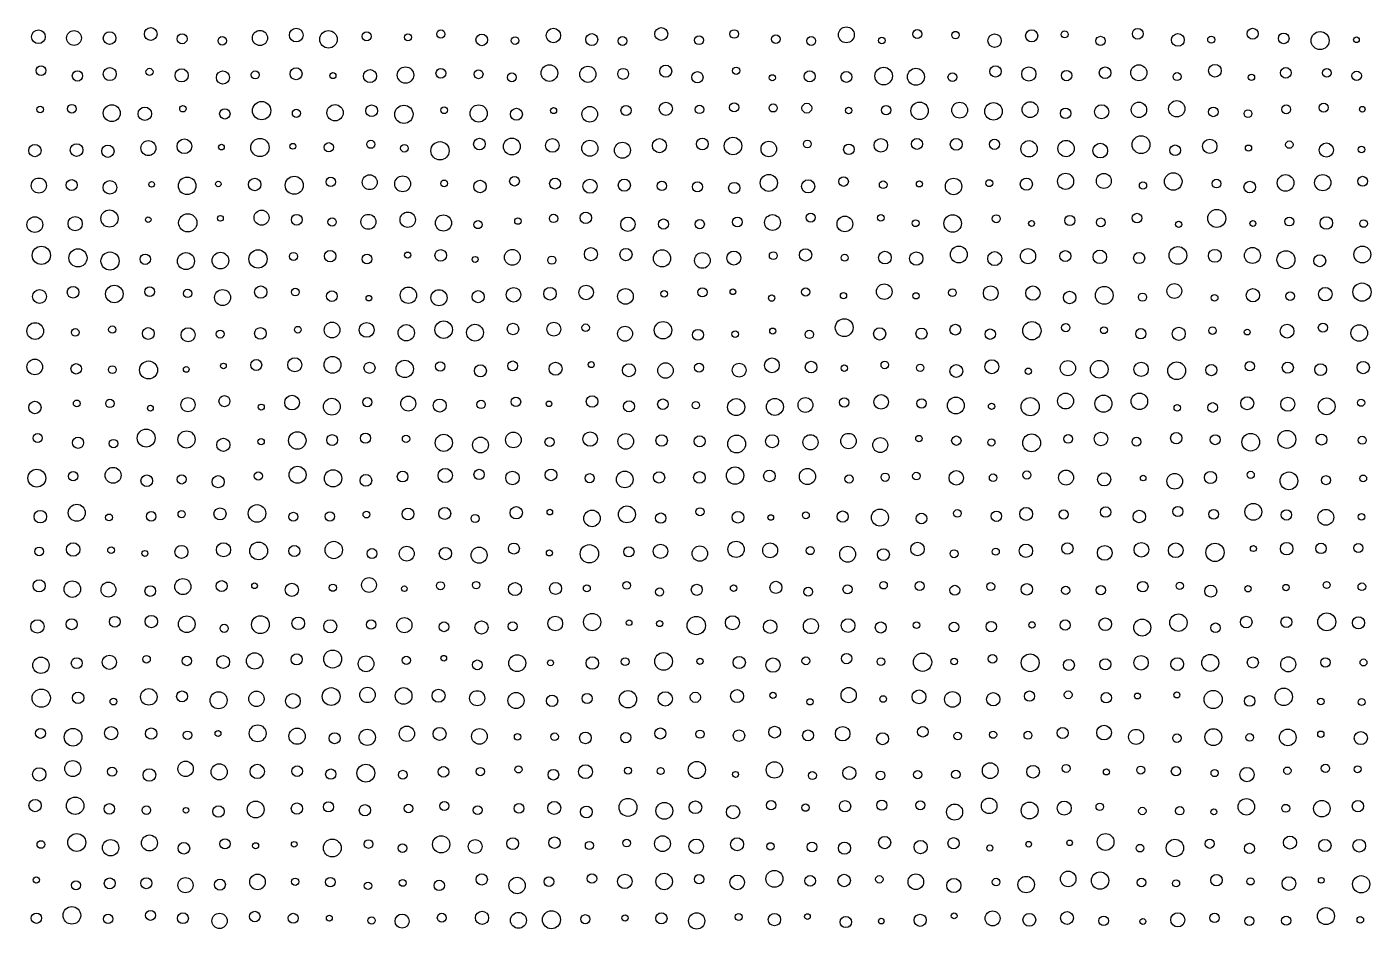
# Model space of a CAD drawing. Extents: x -295 to 305, y -195 to 205.
# Drawn here: x -218.6 to -145.4, y -144.6 to -95.4 of the extents above; entities that cross this region are included whole.
import ezdxf

# ---------------------------------------------------------------- set-up
doc = ezdxf.new("R2010")
doc.units = 0

msp = doc.modelspace()

# ---------------------------------------------------------------- linework, layer by layer
at = {"layer": 'VIA'}
for centre, radius in [((-217.9654, -95.9633), 0.3726), ((-216.0303, -96.0348), 0.4035), ((-214.0957, -96.039), 0.3454), ((-211.8519, -95.8144), 0.3487), ((-210.1465, -96.0714), 0.2749), ((-205.9035, -96.0296), 0.4133), ((-203.9276, -95.8708), 0.3716), ((-202.175, -96.1055), 0.477), ((-200.0984, -95.9447), 0.2457), ((-197.8434, -95.9926), 0.1946), ((-196.0528, -95.818), 0.2231), ((-193.8251, -96.1323), 0.3169), ((-189.9246, -95.894), 0.3945), ((-187.8344, -96.1197), 0.326), ((-184.0521, -95.8094), 0.3499), ((-180.0771, -95.8126), 0.2343), ((-177.8158, -96.0973), 0.2365), ((-173.9701, -95.856), 0.4306), ((-170.1112, -95.8165), 0.2415), ((-168.0314, -95.8706), 0.2016), ((-165.8973, -96.1762), 0.3641), ((-163.8811, -95.9083), 0.3304), ((-162.0877, -95.8335), 0.1877), ((-158.1047, -95.801), 0.293), ((-155.919, -96.1356), 0.3478), ((-151.8471, -95.8012), 0.2979), ((-150.1543, -96.0525), 0.2896), ((-148.1723, -96.1701), 0.4912), ((-207.9568, -96.1841), 0.2288), ((-192.0115, -96.1702), 0.2075), ((-186.1598, -96.1922), 0.2405), ((-181.9931, -96.1507), 0.2418), ((-175.8864, -96.1934), 0.2432), ((-172.0439, -96.1684), 0.1783), ((-160.1336, -96.1907), 0.2522), ((-154.1011, -96.1237), 0.1943), ((-146.1936, -96.1273), 0.1544), ((-217.8281, -97.8082), 0.2682), ((-215.8417, -98.0982), 0.281), ((-214.0855, -97.9964), 0.3553), ((-211.9197, -97.874), 0.1924), ((-210.1698, -98.0664), 0.3603), ((-207.9222, -98.1816), 0.3559), ((-206.1639, -98.0389), 0.2162), ((-203.9394, -97.9782), 0.3288), ((-201.9313, -98.0804), 0.1649), ((-199.9118, -98.1055), 0.3573), ((-197.9793, -98.0487), 0.445), ((-196.0537, -97.9537), 0.2648), ((-194.0028, -98.0009), 0.2445), ((-192.1887, -98.1737), 0.2394), ((-190.1438, -97.9391), 0.4556), ((-188.0475, -98.0063), 0.4398), ((-186.1263, -97.9835), 0.299), ((-183.8106, -97.8353), 0.3269), ((-182.0826, -98.1672), 0.3043), ((-179.9701, -97.8132), 0.1984), ((-178.0059, -98.1986), 0.1681), ((-175.9683, -98.1222), 0.3021), ((-173.9695, -98.1505), 0.2954), ((-171.9404, -98.1025), 0.4805), ((-170.1844, -98.1422), 0.4643), ((-168.194, -98.1633), 0.243), ((-165.8516, -97.8517), 0.3077), ((-164.0362, -97.9906), 0.386), ((-161.9797, -98.078), 0.2823), ((-159.8796, -97.9252), 0.3186), ((-158.0441, -97.9222), 0.4363), ((-155.96, -98.1314), 0.2147), ((-153.8987, -97.8154), 0.3442), ((-151.9112, -98.1734), 0.1723), ((-150.0425, -97.927), 0.2904), ((-147.8078, -97.9281), 0.2338), ((-146.1825, -98.0858), 0.2563), ((-205.8149, -99.9855), 0.4983), ((-183.8019, -99.8834), 0.3591), ((-169.984, -99.996), 0.4744), ((-167.8027, -99.961), 0.4313), ((-165.96, -100.0234), 0.4764), ((-163.9644, -99.9326), 0.4343), ((-158.0397, -99.944), 0.4201), ((-155.9783, -99.8864), 0.4447), ((-217.868, -99.9181), 0.1801), ((-216.1445, -99.8823), 0.2363), ((-213.9763, -100.1226), 0.4603), ((-212.1728, -100.1569), 0.3662), ((-210.0984, -99.8827), 0.1762), ((-207.8171, -100.1617), 0.2817), ((-203.9216, -100.1325), 0.22), ((-201.8153, -100.102), 0.4428), ((-199.8225, -99.9941), 0.3178), ((-198.0673, -100.186), 0.4972), ((-195.8769, -99.9663), 0.1831), ((-193.9946, -100.1402), 0.4691), ((-191.9428, -100.1869), 0.3261), ((-189.9147, -99.985), 0.1632), ((-187.9441, -100.1817), 0.4261), ((-185.9703, -99.9772), 0.2762), ((-181.9717, -99.9169), 0.2296), ((-180.0789, -99.8102), 0.2492), ((-177.9571, -99.8402), 0.2198), ((-176.1249, -99.8513), 0.268), ((-173.8473, -99.9789), 0.1738), ((-171.8071, -99.9615), 0.2544), ((-162.0323, -100.1343), 0.2847), ((-160.0698, -100.0476), 0.3842), ((-153.9884, -100.0575), 0.2583), ((-152.1025, -100.1502), 0.2132), ((-150.0179, -99.9155), 0.2398), ((-147.9842, -99.8232), 0.2477), ((-145.8768, -99.9086), 0.1536), ((-211.9791, -102.0264), 0.4088), ((-210.0176, -101.9278), 0.4017), ((-205.9053, -101.9951), 0.4977), ((-202.1562, -101.9847), 0.2541), ((-199.8704, -101.819), 0.2194), ((-196.0996, -102.1723), 0.4987), ((-193.9531, -101.8061), 0.3146), ((-192.1895, -101.9388), 0.4572), ((-189.9823, -101.8835), 0.3719), ((-187.9399, -102.033), 0.4377), ((-186.1666, -102.1431), 0.434), ((-184.1488, -101.8936), 0.3836), ((-181.8139, -101.8006), 0.3194), ((-180.1455, -101.912), 0.474), ((-178.1951, -102.0747), 0.4245), ((-176.0945, -101.8044), 0.2132), ((-172.0913, -101.8714), 0.3685), ((-170.1255, -101.8003), 0.2978), ((-167.9883, -101.8214), 0.3252), ((-165.9047, -101.8213), 0.2765), ((-164.0237, -102.0661), 0.4448), ((-162.0092, -102.0493), 0.4445), ((-157.9258, -101.8396), 0.4875), ((-154.182, -101.9287), 0.3889), ((-149.8492, -101.8374), 0.1997), ((-147.8339, -102.1311), 0.3839), ((-218.1602, -102.1646), 0.3342), ((-215.8916, -102.1312), 0.3446), ((-214.1854, -102.1951), 0.3356), ((-208.0022, -101.9733), 0.1543), ((-204.1129, -101.9267), 0.1593), ((-198.0424, -102.0357), 0.2056), ((-173.8359, -102.0942), 0.2848), ((-160.1472, -102.164), 0.4011), ((-156.0651, -102.1452), 0.2884), ((-152.0729, -102.0279), 0.1685), ((-145.9234, -102.1032), 0.1817), ((-217.9448, -104.0675), 0.4114), ((-216.1563, -104.041), 0.2983), ((-214.0763, -104.1634), 0.373), ((-211.8025, -104.0015), 0.1549), ((-209.8681, -104.0827), 0.4797), ((-208.1727, -103.9825), 0.1511), ((-206.1907, -104.0074), 0.339), ((-204.0384, -104.0524), 0.4918), ((-202.0469, -103.8647), 0.2551), ((-199.9268, -103.885), 0.4043), ((-198.1364, -103.9708), 0.4316), ((-195.8758, -103.9491), 0.1845), ((-193.9201, -104.1204), 0.3405), ((-192.0443, -103.8284), 0.2642), ((-189.8358, -103.9609), 0.297), ((-187.9331, -104.1049), 0.3825), ((-186.0623, -104.0424), 0.3305), ((-184.0134, -104.0858), 0.2562), ((-182.0827, -104.1399), 0.2759), ((-180.0741, -104.1985), 0.307), ((-178.1929, -103.9232), 0.4636), ((-176.0508, -104.1114), 0.3601), ((-174.1249, -103.8472), 0.2625), ((-171.9667, -104.0243), 0.2081), ((-169.9908, -103.9772), 0.1662), ((-168.1328, -104.1134), 0.4492), ((-166.1905, -103.9366), 0.1895), ((-164.1691, -103.9921), 0.3312), ((-162.0339, -103.8346), 0.4394), ((-159.9508, -103.8137), 0.4073), ((-157.8184, -104.0649), 0.1977), ((-156.1709, -103.8489), 0.4769), ((-153.8111, -103.9623), 0.2368), ((-152.0011, -104.1485), 0.3169), ((-150.0551, -103.9209), 0.4518), ((-148.0293, -103.9095), 0.4405), ((-145.8564, -103.834), 0.2704), ((-214.1008, -105.862), 0.4696), ((-205.8183, -105.8156), 0.4093), ((-153.8016, -105.8544), 0.4898), ((-218.1639, -106.1929), 0.4287), ((-215.9681, -106.142), 0.3857), ((-211.9874, -105.9256), 0.1502), ((-209.8343, -106.0962), 0.4987), ((-208.0584, -105.85), 0.156), ((-203.9003, -105.9279), 0.2939), ((-201.9782, -106.0514), 0.2277), ((-199.9992, -106.0419), 0.4077), ((-197.8568, -105.928), 0.4184), ((-195.9115, -106.1071), 0.4413), ((-194.0297, -106.1923), 0.2213), ((-191.8559, -105.9999), 0.178), ((-189.9167, -105.8557), 0.2251), ((-188.1613, -105.8242), 0.3091), ((-185.8688, -106.1742), 0.3906), ((-183.9268, -106.1629), 0.2757), ((-181.9538, -106.1682), 0.2483), ((-179.9036, -106.051), 0.2669), ((-177.9955, -106.0823), 0.431), ((-175.9129, -105.8081), 0.2442), ((-174.0542, -106.1582), 0.4262), ((-172.0942, -105.8207), 0.1812), ((-170.1983, -106.117), 0.1848), ((-168.183, -106.1309), 0.4744), ((-165.8065, -105.8716), 0.2175), ((-163.8868, -106.1342), 0.159), ((-161.8007, -105.9705), 0.2778), ((-160.1157, -106.0752), 0.2427), ((-158.1441, -105.8344), 0.2575), ((-155.8748, -106.1804), 0.1677), ((-151.8336, -106.1313), 0.158), ((-149.8496, -106.0257), 0.2422), ((-147.835, -106.1061), 0.3412), ((-145.8042, -106.1353), 0.2051), ((-217.8108, -107.8664), 0.495), ((-215.8155, -108.0049), 0.4945), ((-206.011, -108.0613), 0.4979), ((-202.0782, -107.9099), 0.3125), ((-196.0626, -107.8675), 0.3141), ((-192.1616, -107.976), 0.429), ((-187.8831, -107.8034), 0.3551), ((-185.973, -107.8249), 0.3326), ((-184.007, -108.0334), 0.4675), ((-176.1947, -107.8458), 0.3356), ((-167.8462, -107.8215), 0.458), ((-164.0787, -107.9103), 0.4131), ((-160.1694, -107.9506), 0.369), ((-155.9176, -107.8673), 0.4822), ((-153.9044, -107.8921), 0.3507), ((-151.8575, -107.8748), 0.4354), ((-145.8725, -107.8173), 0.459), ((-214.0677, -108.1778), 0.4946), ((-212.1493, -108.0779), 0.2828), ((-209.9328, -108.178), 0.4632), ((-208.0572, -108.1528), 0.4543), ((-204.0776, -107.928), 0.2192), ((-200.0739, -108.0666), 0.2671), ((-197.8587, -107.8553), 0.1677), ((-194.1869, -108.0906), 0.1644), ((-190.0093, -108.1291), 0.2237), ((-181.8115, -108.1438), 0.4283), ((-180.1001, -108.0135), 0.3821), ((-177.95, -107.8856), 0.2153), ((-174.0584, -107.9947), 0.1888), ((-171.8707, -107.9871), 0.3429), ((-170.1636, -108.0393), 0.3645), ((-165.8945, -108.0472), 0.3811), ((-162.0483, -107.9086), 0.2971), ((-158.0277, -108.0166), 0.3028), ((-150.0326, -108.1025), 0.4901), ((-148.1903, -108.163), 0.3231), ((-217.9061, -110.1104), 0.3776), ((-216.0807, -109.8747), 0.3189), ((-213.8328, -109.9703), 0.4756), ((-211.9097, -109.8464), 0.2664), ((-209.8451, -109.9409), 0.2251), ((-207.94, -110.1657), 0.4343), ((-205.8633, -109.8643), 0.3348), ((-203.9771, -109.8683), 0.2104), ((-201.9889, -110.0895), 0.294), ((-197.8209, -110.0376), 0.4464), ((-196.1549, -110.1735), 0.4371), ((-194.018, -110.1197), 0.3299), ((-192.0968, -110.0127), 0.3986), ((-190.109, -109.9589), 0.3413), ((-188.1444, -109.8884), 0.396), ((-186.0007, -110.1033), 0.4269), ((-183.895, -109.9642), 0.18), ((-181.8103, -109.8809), 0.2524), ((-180.151, -109.8513), 0.1534), ((-176.1889, -109.8644), 0.2234), ((-171.907, -109.845), 0.4235), ((-168.1937, -109.8993), 0.2074), ((-166.1089, -109.9273), 0.3998), ((-163.8132, -109.9262), 0.39), ((-159.9292, -110.0451), 0.4837), ((-156.1143, -109.8068), 0.4042), ((-151.8307, -110.0406), 0.3614), ((-147.8911, -109.9798), 0.3689), ((-145.8925, -109.8679), 0.4968), ((-199.9735, -110.1985), 0.1528), ((-178.038, -110.194), 0.1737), ((-174.1259, -110.0592), 0.1695), ((-170.1785, -110.0709), 0.1701), ((-161.8139, -110.1619), 0.3419), ((-157.8476, -110.1467), 0.223), ((-153.9211, -110.1786), 0.1842), ((-149.8058, -110.0952), 0.2355), ((-218.1425, -111.9877), 0.4544), ((-215.9651, -112.0602), 0.2062), ((-213.9458, -111.912), 0.1985), ((-211.9877, -112.1237), 0.3216), ((-209.8178, -112.1916), 0.3811), ((-208.0698, -112.1566), 0.2146), ((-205.8776, -112.1204), 0.3185), ((-203.8464, -111.9155), 0.1823), ((-201.9781, -111.9327), 0.4283), ((-200.0973, -111.9252), 0.4032), ((-197.9374, -112.0845), 0.4446), ((-195.9034, -111.9163), 0.4772), ((-194.1954, -112.0775), 0.4577), ((-192.125, -111.8793), 0.3106), ((-189.899, -111.8896), 0.3771), ((-188.1675, -111.8074), 0.2033), ((-186.0248, -112.134), 0.407), ((-183.9561, -111.9438), 0.4745), ((-182.0523, -112.196), 0.2978), ((-180.0236, -112.1534), 0.1783), ((-177.9815, -111.9921), 0.1654), ((-175.9879, -112.1719), 0.2313), ((-174.0873, -111.8021), 0.4856), ((-172.1588, -112.1459), 0.3321), ((-169.8779, -112.1271), 0.3031), ((-168.0373, -111.9145), 0.2939), ((-166.1362, -112.1588), 0.2843), ((-163.8683, -111.9722), 0.4968), ((-162.0239, -111.8045), 0.2246), ((-159.9459, -111.9455), 0.1864), ((-157.9359, -112.1343), 0.2801), ((-155.8707, -112.141), 0.3565), ((-154.0349, -111.9663), 0.205), ((-152.1417, -112.0444), 0.1583), ((-149.9709, -111.9936), 0.375), ((-148.0191, -111.8048), 0.2516), ((-146.0409, -112.096), 0.4506), ((-204.0076, -113.8261), 0.3828), ((-201.957, -113.83), 0.4584), ((-178.0243, -113.8567), 0.4009), ((-218.1667, -113.9454), 0.4254), ((-215.9112, -114.0481), 0.2842), ((-213.9437, -114.0947), 0.2121), ((-211.9729, -114.1094), 0.4899), ((-209.9204, -114.0787), 0.1569), ((-207.8924, -113.8891), 0.1534), ((-206.1052, -113.8383), 0.2971), ((-199.9398, -113.993), 0.3019), ((-198.0181, -114.0526), 0.4718), ((-196.0867, -113.919), 0.2565), ((-193.9003, -114.1555), 0.3268), ((-192.1423, -113.8869), 0.269), ((-189.8068, -114.0418), 0.3527), ((-187.8663, -113.818), 0.1627), ((-185.8113, -114.1249), 0.354), ((-183.8225, -114.1398), 0.419), ((-181.9898, -113.9815), 0.2461), ((-179.8117, -114.1225), 0.3784), ((-175.8903, -113.9526), 0.3174), ((-174.0828, -114.0084), 0.1763), ((-171.8784, -113.8348), 0.2061), ((-169.9476, -113.9889), 0.1999), ((-167.9836, -114.1651), 0.3536), ((-166.0528, -113.932), 0.3805), ((-164.0644, -114.1782), 0.1724), ((-161.9088, -114.0118), 0.4155), ((-160.1974, -114.0725), 0.4806), ((-157.9189, -114.0719), 0.3905), ((-155.9825, -114.1515), 0.4839), ((-154.0961, -114.1167), 0.3048), ((-152.0073, -113.9033), 0.2551), ((-149.9327, -113.9832), 0.303), ((-148.1441, -114.0914), 0.3241), ((-145.8263, -113.9795), 0.3341), ((-209.8254, -116.0005), 0.3908), ((-207.8384, -115.808), 0.3012), ((-204.1564, -115.8884), 0.3991), ((-201.9933, -116.1077), 0.4599), ((-200.0584, -115.8631), 0.2484), ((-197.8254, -115.9381), 0.4072), ((-191.965, -115.8438), 0.2586), ((-187.818, -115.8259), 0.3174), ((-177.8648, -116.1195), 0.4632), ((-176.1982, -116.0163), 0.4041), ((-174.0894, -115.8788), 0.258), ((-172.0782, -115.8468), 0.3948), ((-168.0108, -116.0446), 0.456), ((-163.9601, -116.1097), 0.4953), ((-162.0344, -115.8015), 0.4315), ((-159.9708, -115.9434), 0.464), ((-158.0134, -115.8156), 0.4495), ((-152.1418, -115.9228), 0.353), ((-149.9322, -115.975), 0.3829), ((-147.8169, -116.0893), 0.4554), ((-218.1593, -116.1521), 0.3385), ((-215.8772, -115.9346), 0.1872), ((-214.0714, -115.93), 0.2318), ((-211.8719, -116.1877), 0.1592), ((-205.8313, -116.1327), 0.1643), ((-196.1166, -116.0454), 0.3538), ((-193.8592, -115.987), 0.2271), ((-190.1657, -115.954), 0.152), ((-185.8072, -116.0897), 0.2981), ((-183.9648, -115.9751), 0.2857), ((-182.1662, -116.0255), 0.1969), ((-179.9723, -116.1306), 0.4651), ((-169.8778, -115.9334), 0.2534), ((-166.0637, -116.0902), 0.1727), ((-155.9506, -116.1734), 0.1788), ((-154.0227, -116.153), 0.2642), ((-145.9394, -115.8951), 0.1933), ((-218.0098, -117.8162), 0.2492), ((-215.8097, -118.0748), 0.3048), ((-212.1012, -117.8186), 0.4887), ((-209.9032, -117.895), 0.4702), ((-207.8989, -118.1881), 0.3584), ((-205.8395, -118.0153), 0.1721), ((-203.8716, -117.9485), 0.4749), ((-201.9725, -117.9257), 0.2953), ((-200.1568, -117.8198), 0.2753), ((-197.9488, -117.8636), 0.201), ((-195.8946, -118.0759), 0.469), ((-193.8949, -118.1948), 0.4298), ((-192.105, -117.9199), 0.4274), ((-190.1328, -118.0339), 0.2501), ((-187.9236, -117.8704), 0.392), ((-185.9873, -117.9959), 0.4262), ((-184.0303, -117.9504), 0.3114), ((-181.9608, -117.9931), 0.3017), ((-179.9464, -118.1385), 0.4856), ((-178.015, -117.9885), 0.3556), ((-175.9279, -118.0477), 0.4131), ((-173.8549, -117.9792), 0.4187), ((-172.1257, -118.1966), 0.4091), ((-170.0175, -117.8477), 0.1774), ((-167.9829, -117.9589), 0.2556), ((-163.8815, -118.0792), 0.4879), ((-161.89, -117.8662), 0.2374), ((-160.1066, -117.8633), 0.3683), ((-158.1752, -118.0165), 0.2399), ((-156.0045, -117.8232), 0.308), ((-153.8834, -117.9055), 0.2731), ((-151.9511, -118.0418), 0.4809), ((-149.9831, -117.8898), 0.4877), ((-148.0948, -117.9023), 0.2959), ((-145.8814, -117.9353), 0.2168), ((-213.8778, -118.1192), 0.2298), ((-166.0701, -118.0583), 0.1921), ((-218.0586, -120.0006), 0.4868), ((-216.0773, -119.8976), 0.2534), ((-213.904, -119.8457), 0.4344), ((-212.066, -120.1429), 0.3183), ((-210.1668, -120.0675), 0.2523), ((-208.1823, -120.1943), 0.3319), ((-205.994, -119.8832), 0.2235), ((-203.8553, -119.8145), 0.4614), ((-201.9243, -120.012), 0.47), ((-200.1354, -120.1218), 0.3196), ((-198.1366, -119.915), 0.292), ((-195.8161, -119.855), 0.388), ((-193.9708, -119.8008), 0.2819), ((-192.1551, -119.9883), 0.3688), ((-190.0533, -119.8212), 0.3185), ((-187.9459, -120.0018), 0.2467), ((-186.0405, -120.0702), 0.4539), ((-184.1691, -119.9613), 0.3047), ((-181.9715, -119.9608), 0.3157), ((-180.0334, -119.858), 0.4729), ((-178.163, -119.8796), 0.3167), ((-176.0906, -119.9103), 0.4404), ((-173.8239, -120.0482), 0.2233), ((-171.8584, -119.9501), 0.2243), ((-170.1568, -119.887), 0.2054), ((-167.9862, -119.9841), 0.3954), ((-165.9806, -119.9745), 0.2047), ((-164.1404, -119.8277), 0.2219), ((-162.0103, -119.9681), 0.4076), ((-159.9292, -120.0652), 0.3591), ((-157.8097, -119.9958), 0.1517), ((-156.0924, -120.1714), 0.4255), ((-154.1399, -119.9661), 0.333), ((-151.952, -119.8223), 0.1944), ((-149.8729, -120.1473), 0.4824), ((-147.8565, -120.1103), 0.2458), ((-145.8238, -120.0155), 0.1857), ((-215.8819, -121.8855), 0.4633), ((-206.0634, -121.9218), 0.4788), ((-185.9196, -121.9728), 0.4608), ((-151.81, -121.8328), 0.4569), ((-217.866, -122.0972), 0.3379), ((-214.1248, -122.1411), 0.1866), ((-211.8263, -122.0804), 0.2583), ((-210.1699, -121.9612), 0.1953), ((-208.0775, -121.948), 0.3299), ((-204.0849, -122.1016), 0.2399), ((-202.0954, -122.088), 0.2564), ((-200.1078, -121.9829), 0.1848), ((-197.8431, -121.9534), 0.3229), ((-195.8425, -121.9243), 0.3247), ((-194.1881, -122.1983), 0.2209), ((-191.9452, -121.881), 0.3345), ((-190.1183, -121.8514), 0.1532), ((-187.8213, -122.1928), 0.4497), ((-184.081, -122.1785), 0.2811), ((-181.9434, -121.8294), 0.22), ((-179.8729, -122.1327), 0.3166), ((-178.0884, -122.1432), 0.153), ((-176.177, -122.023), 0.1867), ((-174.1746, -122.0944), 0.3054), ((-172.1418, -122.147), 0.4633), ((-169.8773, -122.199), 0.2897), ((-167.9271, -121.9175), 0.2059), ((-165.803, -122.076), 0.281), ((-164.1804, -121.9491), 0.3516), ((-162.1394, -121.9811), 0.2512), ((-159.8515, -121.8484), 0.2819), ((-158.0196, -122.0926), 0.3403), ((-155.9189, -121.8165), 0.2722), ((-153.9668, -121.9685), 0.2651), ((-150.0081, -122.0045), 0.2821), ((-147.8608, -122.1325), 0.4318), ((-145.9153, -122.1092), 0.1779), ((-216.0788, -123.886), 0.3679), ((-210.1813, -124.0191), 0.3562), ((-207.8904, -123.9013), 0.3868), ((-205.9766, -123.9632), 0.4857), ((-204.0308, -123.9668), 0.3031), ((-201.8829, -123.9128), 0.4726), ((-197.9119, -124.1127), 0.4059), ((-192.0771, -123.8346), 0.3006), ((-187.9636, -124.1189), 0.4982), ((-184.0931, -123.9831), 0.3909), ((-181.9501, -124.1066), 0.4196), ((-179.9796, -123.8766), 0.4442), ((-178.1218, -123.9316), 0.406), ((-170.0979, -123.8616), 0.37), ((-164.1927, -123.957), 0.365), ((-161.9343, -123.8309), 0.3077), ((-159.9009, -124.0696), 0.4025), ((-157.9051, -123.9021), 0.4001), ((-156.0342, -123.9294), 0.3999), ((-153.8958, -124.0431), 0.4976), ((-151.8062, -123.8326), 0.1652), ((-149.9914, -123.8414), 0.3382), ((-148.1247, -123.8262), 0.2854), ((-146.0941, -123.8023), 0.2416), ((-217.9247, -123.9881), 0.2354), ((-214.0105, -123.9226), 0.1857), ((-212.1705, -124.1002), 0.1625), ((-199.8025, -124.1047), 0.2684), ((-195.8058, -124.1079), 0.3338), ((-193.9713, -124.1939), 0.4375), ((-190.1453, -124.0713), 0.1643), ((-185.814, -124.0152), 0.2788), ((-175.9378, -123.9466), 0.2205), ((-173.9025, -124.1434), 0.4329), ((-171.9536, -124.1648), 0.3229), ((-168.1058, -124.1173), 0.2164), ((-165.8333, -124.0083), 0.1918), ((-217.9297, -125.8675), 0.3289), ((-216.1236, -126.0442), 0.4478), ((-214.1538, -126.0675), 0.405), ((-211.876, -126.1463), 0.2905), ((-210.1036, -125.9073), 0.4372), ((-207.9876, -125.8789), 0.2999), ((-206.1981, -125.8616), 0.152), ((-204.1687, -126.0798), 0.357), ((-201.9364, -125.9675), 0.1962), ((-199.9638, -125.8168), 0.4045), ((-198.0414, -126.0225), 0.1502), ((-196.0738, -125.8591), 0.2203), ((-194.1323, -125.8232), 0.2013), ((-192.0146, -126.0403), 0.3571), ((-189.8094, -126.0085), 0.324), ((-188.1052, -126.0062), 0.1896), ((-185.9371, -125.8401), 0.2089), ((-182.1168, -126.081), 0.3014), ((-180.1092, -125.9876), 0.1778), ((-177.8074, -125.9492), 0.33), ((-173.9078, -126.0536), 0.2477), ((-171.9465, -125.831), 0.2057), ((-169.978, -125.8785), 0.2475), ((-168.0644, -126.1035), 0.2687), ((-166.1067, -125.903), 0.2159), ((-164.1435, -126.055), 0.3118), ((-162.0289, -126.1138), 0.2224), ((-160.1159, -126.0995), 0.2514), ((-157.8312, -125.9068), 0.2874), ((-155.815, -125.865), 0.1958), ((-154.1266, -126.1523), 0.3273), ((-152.1004, -126.0248), 0.1708), ((-150.0264, -125.9573), 0.1706), ((-147.8166, -125.8181), 0.1826), ((-145.8995, -125.9151), 0.21), ((-184.1401, -126.1997), 0.2187), ((-176.0505, -126.1862), 0.2433), ((-187.814, -127.8378), 0.4714), ((-147.8091, -127.8256), 0.489), ((-218.0233, -128.0761), 0.3663), ((-216.1607, -127.954), 0.2987), ((-213.8096, -127.8205), 0.2931), ((-211.8192, -127.8081), 0.3359), ((-209.8932, -127.9556), 0.4557), ((-207.8548, -128.18), 0.2232), ((-205.8804, -127.9771), 0.4849), ((-203.8196, -127.9081), 0.3414), ((-202.0767, -128.0672), 0.3581), ((-199.8496, -127.9751), 0.2556), ((-198.0392, -128.0042), 0.4119), ((-195.886, -128.0951), 0.2662), ((-193.8453, -128.1293), 0.3589), ((-192.1444, -128.0721), 0.2454), ((-189.8256, -127.9148), 0.4016), ((-185.8027, -127.8718), 0.1523), ((-184.1405, -127.9183), 0.1685), ((-182.1452, -128.0275), 0.4976), ((-180.1749, -127.874), 0.3833), ((-178.122, -128.0895), 0.3697), ((-175.9028, -128.0595), 0.4092), ((-173.878, -128.031), 0.3731), ((-172.0984, -128.1322), 0.3008), ((-170.1509, -128.0092), 0.1813), ((-168.1128, -128.1118), 0.2623), ((-166.0793, -128.0835), 0.2851), ((-163.8643, -127.9925), 0.1721), ((-162.0581, -127.9987), 0.2775), ((-159.8751, -127.9537), 0.3443), ((-157.8619, -128.1386), 0.4621), ((-155.8883, -127.8691), 0.476), ((-153.8703, -128.1503), 0.2625), ((-152.1964, -127.8369), 0.3174), ((-150.0099, -127.8406), 0.2971), ((-146.0807, -127.8769), 0.3323), ((-206.1943, -129.9555), 0.4468), ((-201.9451, -129.85), 0.4892), ((-183.9249, -129.979), 0.4828), ((-173.9558, -129.8281), 0.2802), ((-169.8229, -130.023), 0.4984), ((-217.8332, -130.1896), 0.4448), ((-215.8791, -130.0751), 0.2976), ((-214.103, -130.0262), 0.388), ((-212.0825, -129.8648), 0.2069), ((-209.8827, -129.9544), 0.2582), ((-207.9088, -130.012), 0.3497), ((-203.9054, -129.8725), 0.3029), ((-200.1266, -130.1097), 0.4296), ((-197.9317, -129.9251), 0.2235), ((-195.8919, -129.805), 0.1545), ((-194.0687, -130.1682), 0.2653), ((-191.8917, -130.0748), 0.4612), ((-190.0833, -130.0591), 0.1643), ((-187.8022, -130.0714), 0.3401), ((-186.0202, -129.997), 0.2128), ((-181.9421, -129.9794), 0.1724), ((-179.8058, -130.0395), 0.3341), ((-177.9666, -130.1801), 0.3914), ((-176.1782, -129.9494), 0.2099), ((-172.0896, -129.9939), 0.2098), ((-168.101, -129.9823), 0.1787), ((-166.0117, -129.8395), 0.2293), ((-163.964, -130.0543), 0.4854), ((-161.8542, -130.1779), 0.3013), ((-159.8749, -130.1377), 0.3027), ((-157.9249, -130.0542), 0.3951), ((-155.955, -130.1294), 0.3473), ((-154.1592, -130.0604), 0.462), ((-151.8358, -130.038), 0.3012), ((-149.9099, -130.1375), 0.4106), ((-147.8844, -130.0377), 0.2566), ((-145.8105, -130.0381), 0.1897), ((-217.8152, -131.9806), 0.4975), ((-215.8095, -131.9653), 0.3121), ((-211.9574, -131.9129), 0.4496), ((-210.145, -131.8833), 0.2964), ((-208.156, -132.0989), 0.464), ((-206.0967, -132.0192), 0.4182), ((-204.1117, -132.1371), 0.4024), ((-202.026, -131.8927), 0.484), ((-200.0484, -131.806), 0.4204), ((-198.0797, -131.8595), 0.4542), ((-196.1809, -131.8487), 0.3537), ((-194.0743, -131.9851), 0.4112), ((-191.9592, -132.1084), 0.4391), ((-188.0901, -132), 0.271), ((-185.8653, -132.0389), 0.4738), ((-183.8354, -132.0195), 0.39), ((-182.1959, -131.9363), 0.282), ((-179.9233, -131.8712), 0.3539), ((-177.9712, -131.8247), 0.1695), ((-173.846, -131.8157), 0.4155), ((-170.0143, -131.9124), 0.3764), ((-168.1941, -132.0482), 0.4288), ((-165.972, -132.042), 0.3608), ((-163.9988, -131.8701), 0.2793), ((-161.8944, -131.8014), 0.2153), ((-159.8171, -131.9565), 0.2839), ((-158.1188, -131.8641), 0.1607), ((-155.9718, -131.8061), 0.162), ((-153.9967, -132.0536), 0.4945), ((-150.1542, -131.909), 0.4734), ((-213.885, -132.1704), 0.182), ((-189.996, -132.1266), 0.309), ((-175.9505, -132.1822), 0.1695), ((-171.9724, -132.027), 0.1797), ((-152.0094, -132.1337), 0.2901), ((-148.1325, -132.1626), 0.1768), ((-145.9145, -132.1955), 0.1876), ((-217.8527, -133.9003), 0.2698), ((-216.0854, -134.1072), 0.4817), ((-214.0109, -133.8905), 0.3599), ((-211.8268, -133.9142), 0.3081), ((-209.8507, -134.0013), 0.2282), ((-208.1882, -133.9071), 0.1613), ((-206.0293, -133.897), 0.4609), ((-203.8802, -134.0516), 0.4431), ((-201.8387, -134.1618), 0.3008), ((-200.0635, -134.1137), 0.4418), ((-197.9054, -133.9197), 0.4176), ((-196.1194, -133.9278), 0.3552), ((-193.9535, -134.0627), 0.4266), ((-191.8747, -134.0846), 0.1772), ((-189.858, -134.0816), 0.2059), ((-188.1809, -134.1466), 0.3173), ((-185.9825, -134.1314), 0.2776), ((-184.0982, -133.9057), 0.3001), ((-181.9393, -133.9398), 0.2221), ((-179.8181, -134.0232), 0.3139), ((-177.877, -133.831), 0.3224), ((-176.0591, -134.0077), 0.2964), ((-174.1719, -133.9169), 0.3958), ((-172.0002, -134.191), 0.3248), ((-169.8085, -133.8113), 0.2888), ((-167.9042, -134.0492), 0.2075), ((-165.9813, -133.9707), 0.1964), ((-164.0815, -134.003), 0.2157), ((-162.1914, -133.877), 0.3017), ((-159.9399, -133.8596), 0.3992), ((-158.1913, -134.088), 0.4079), ((-155.9692, -134.1608), 0.2306), ((-153.9873, -134.1014), 0.4585), ((-152.0044, -134.1209), 0.2071), ((-149.9326, -134.1183), 0.4544), ((-148.1333, -133.9446), 0.1703), ((-145.9535, -134.1552), 0.3579), ((-216.0992, -135.8131), 0.4358), ((-209.9548, -135.8291), 0.4207), ((-217.924, -136.1308), 0.3619), ((-213.9573, -135.9816), 0.2509), ((-211.9258, -136.1655), 0.3444), ((-208.1253, -135.9959), 0.4389), ((-206.0534, -135.9735), 0.3917), ((-203.8791, -135.957), 0.2881), ((-202.0475, -136.1166), 0.2791), ((-200.1381, -136.0655), 0.4871), ((-198.1252, -136.1545), 0.2429), ((-195.9107, -135.9904), 0.289), ((-193.9033, -135.9801), 0.2282), ((-191.8254, -135.8639), 0.1914), ((-189.9284, -136.1483), 0.2904), ((-188.1795, -135.9847), 0.3765), ((-185.8642, -135.9283), 0.1936), ((-184.0841, -135.9498), 0.1848), ((-182.1153, -135.8921), 0.4666), ((-180.0079, -136.1344), 0.1618), ((-177.8891, -135.8891), 0.4472), ((-175.8239, -136.1946), 0.2171), ((-173.8101, -136.0594), 0.3562), ((-172.107, -136.1879), 0.2385), ((-170.0887, -136.1462), 0.2231), ((-168.0105, -136.1326), 0.2315), ((-166.1378, -135.9307), 0.4293), ((-163.8053, -135.9896), 0.3465), ((-162.0056, -135.8078), 0.2218), ((-159.8086, -135.9962), 0.169), ((-157.9403, -135.8948), 0.217), ((-156.0214, -135.9609), 0.2541), ((-153.9179, -136.0583), 0.1961), ((-152.1555, -136.141), 0.391), ((-149.9561, -135.9326), 0.2001), ((-147.8817, -135.8041), 0.2254), ((-146.1318, -135.8505), 0.1884), ((-218.152, -137.8335), 0.3324), ((-215.9679, -137.8404), 0.475), ((-206.1381, -138.0483), 0.4589), ((-195.8617, -137.852), 0.2456), ((-189.8787, -137.9607), 0.3545), ((-185.863, -137.9287), 0.4894), ((-182.1923, -137.9239), 0.3433), ((-178.0724, -137.8109), 0.2536), ((-174.0454, -137.8695), 0.3086), ((-172.0403, -137.8093), 0.273), ((-169.9467, -137.8109), 0.2449), ((-166.196, -137.8446), 0.425), ((-162.1096, -137.9706), 0.3852), ((-152.1885, -137.8987), 0.4483), ((-148.0782, -137.997), 0.4496), ((-146.1133, -137.8633), 0.3112), ((-214.1067, -138.0105), 0.2875), ((-212.0915, -138.0775), 0.235), ((-209.9356, -138.0869), 0.1529), ((-208.1654, -138.1548), 0.3141), ((-203.8915, -137.9927), 0.3077), ((-202.1705, -137.8976), 0.2732), ((-200.1854, -138.0861), 0.3081), ((-197.8196, -137.9887), 0.2382), ((-194.048, -138.0833), 0.2385), ((-191.8003, -137.9816), 0.2664), ((-188.1289, -138.178), 0.3211), ((-183.8843, -138.1179), 0.4591), ((-180.1379, -138.1825), 0.3626), ((-176.1929, -137.944), 0.1998), ((-168.0766, -138.1849), 0.4381), ((-163.9933, -138.1002), 0.4586), ((-160.1749, -137.8956), 0.2018), ((-157.8548, -138.1272), 0.2042), ((-155.8171, -138.111), 0.2282), ((-153.958, -138.1742), 0.1586), ((-150.0425, -137.9793), 0.215), ((-217.8358, -139.9508), 0.2085), ((-215.8789, -139.8408), 0.4899), ((-214.037, -140.126), 0.4468), ((-211.9206, -139.8679), 0.4358), ((-207.8084, -139.9141), 0.2778), ((-204.0396, -139.9403), 0.155), ((-201.9645, -140.1403), 0.4863), ((-199.9936, -139.925), 0.2347), ((-196.035, -139.942), 0.47), ((-194.1862, -140.0606), 0.3815), ((-192.1411, -139.9024), 0.3213), ((-189.8673, -139.8524), 0.313), ((-187.9639, -140.0065), 0.2221), ((-185.9344, -139.8722), 0.2068), ((-183.9836, -139.9085), 0.4299), ((-182.1478, -140.0512), 0.3987), ((-179.923, -139.941), 0.3552), ((-171.8852, -139.8466), 0.3315), ((-169.9271, -140.0898), 0.3604), ((-168.1336, -139.8824), 0.3081), ((-164.0429, -139.9334), 0.1551), ((-161.8141, -139.8595), 0.1514), ((-159.8545, -139.8114), 0.4573), ((-156.0825, -140.1412), 0.4729), ((-154.184, -139.9097), 0.2498), ((-149.8135, -139.8489), 0.3563), ((-147.9089, -140.0051), 0.3338), ((-146.0429, -140.0212), 0.3456), ((-210.0474, -140.1565), 0.3165), ((-206.1443, -140.0226), 0.1676), ((-198.1404, -140.1463), 0.2348), ((-178.1058, -140.0527), 0.2004), ((-175.844, -140.0816), 0.2669), ((-174.0715, -140.1505), 0.329), ((-166.1581, -140.1401), 0.1659), ((-157.9845, -140.1508), 0.2073), ((-152.0216, -140.1621), 0.2757), ((-218.0886, -141.8804), 0.1705), ((-215.9258, -142.1729), 0.2436), ((-214.0848, -142.0714), 0.2992), ((-212.0926, -142.0579), 0.2985), ((-209.9627, -142.1674), 0.4131), ((-208.0857, -142.1369), 0.2983), ((-206.0395, -141.9906), 0.4255), ((-203.9872, -141.978), 0.1993), ((-202.0737, -141.9991), 0.2599), ((-200.0206, -142.1986), 0.2018), ((-198.1325, -142.0408), 0.1877), ((-196.141, -142.1792), 0.283), ((-193.824, -141.8536), 0.3039), ((-191.902, -142.1835), 0.4463), ((-190.1677, -141.9724), 0.26), ((-187.8247, -141.8061), 0.2581), ((-186.0348, -141.9583), 0.3924), ((-183.8938, -141.9669), 0.4472), ((-181.9915, -141.8462), 0.2547), ((-179.9121, -142.0136), 0.3969), ((-177.892, -141.8198), 0.4621), ((-175.9409, -141.9277), 0.2905), ((-174.0941, -141.9143), 0.34), ((-172.1756, -141.8474), 0.2033), ((-170.1878, -141.9809), 0.4259), ((-168.119, -142.1814), 0.387), ((-165.8192, -141.9963), 0.2081), ((-164.1812, -142.131), 0.4466), ((-161.8911, -141.8268), 0.4243), ((-160.1557, -141.9166), 0.4715), ((-157.9004, -142.0174), 0.2384), ((-156.0141, -142.0693), 0.19), ((-153.8146, -141.8915), 0.3145), ((-151.9637, -141.9604), 0.1943), ((-149.873, -142.0801), 0.3747), ((-148.1085, -141.902), 0.1574), ((-145.9346, -142.1162), 0.4686), ((-216.1486, -143.8089), 0.4809), ((-147.853, -143.8476), 0.4628), ((-218.0792, -143.9657), 0.2802), ((-214.1754, -144.0024), 0.2554), ((-211.8619, -143.81), 0.2709), ((-210.0993, -143.9654), 0.2957), ((-208.1033, -144.1107), 0.4141), ((-206.187, -143.8754), 0.2857), ((-204.0942, -143.9668), 0.2685), ((-202.1262, -143.9598), 0.1599), ((-199.8252, -144.0915), 0.1979), ((-198.167, -144.1226), 0.3815), ((-196.0044, -143.9385), 0.2415), ((-193.8121, -143.9428), 0.3584), ((-191.8261, -144.0806), 0.4349), ((-190.0299, -144.0483), 0.4903), ((-188.1874, -144.0178), 0.2461), ((-186.0241, -143.9574), 0.1679), ((-184.0399, -143.972), 0.304), ((-182.1241, -144.1149), 0.4438), ((-179.8313, -143.8985), 0.1893), ((-177.8865, -144.0438), 0.3347), ((-176.0907, -143.8789), 0.1557), ((-173.999, -144.1716), 0.3077), ((-172.0691, -144.1246), 0.1553), ((-169.9505, -144.0775), 0.3308), ((-168.1014, -143.8384), 0.1587), ((-166.0104, -143.9756), 0.4071), ((-164.0087, -144.053), 0.3472), ((-161.9553, -143.9555), 0.3521), ((-159.9612, -144.1065), 0.2618), ((-157.824, -144.1399), 0.1603), ((-155.9243, -144.0534), 0.3853), ((-153.9236, -143.9456), 0.2558), ((-152.0292, -144.1136), 0.2471), ((-150.0228, -144.0947), 0.2486), ((-145.9838, -144.0546), 0.1804)]:
    msp.add_circle(centre, radius, dxfattribs=at)

doc.saveas('drawing.dxf')
